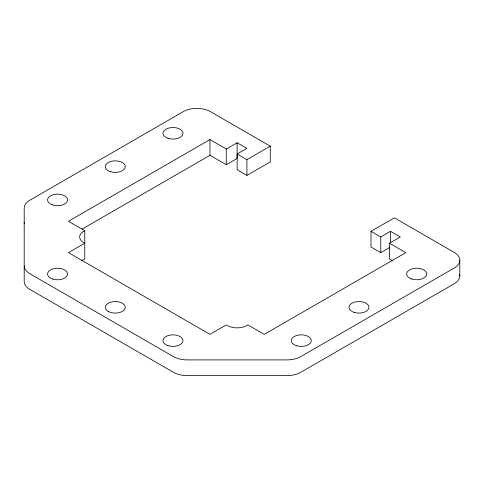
<?xml version="1.0" encoding="UTF-8"?>
<svg xmlns="http://www.w3.org/2000/svg" width="484" height="484" viewBox="0 0 484 484"><rect width="100%" height="100%" fill="white"/><g stroke="black" fill="none" stroke-linecap="round" stroke-linejoin="round"><path stroke-width="0.73" d="M459.637 274.458A19.233 11.102 0 0 1 454.167 283.757L300.727 372.347A19.233 11.102 0 0 1 287.133 375.596L187.114 375.596A19.233 11.102 0 0 1 173.514 372.347L29.833 289.39A19.233 11.102 0 0 1 24.2 281.543L24.2 208.09A19.233 11.102 0 0 1 29.833 200.237L183.267 111.653A19.233 11.102 0 0 1 210.467 111.653L270.266 146.18L270.266 161.886L246.913 175.365L237.16 169.733L237.16 154.033L246.913 148.4L237.124 142.75L226.276 149.005L209.959 139.586L68.456 221.285L84.773 230.705L84.773 258.928L81.512 260.809M82.147 229.077L209.959 155.291L226.276 164.711L237.124 158.449L237.124 142.75M84.773 230.705L83.684 231.334A13.848 7.992 0 0 0 79.666 236.978L79.787 238.019A13.848 7.992 0 0 0 83.72 242.617L84.773 243.222L68.456 252.648L209.959 334.341L226.276 324.921L227.329 325.526A13.848 7.992 0 0 0 246.876 325.55L247.965 324.921L264.282 334.341L405.792 252.648L389.469 243.228L389.469 258.928L392.736 260.815M237.16 154.033L246.913 159.666L270.266 146.18M389.874 247.391L380.769 252.648L371.01 247.015L371.01 231.31L394.363 217.83L454.167 252.352A19.233 11.102 0 0 1 454.167 268.057L300.727 356.641A19.233 11.102 0 0 1 287.133 359.896L187.114 359.896A19.233 11.102 0 0 1 173.514 356.641L29.833 273.69A19.233 11.102 0 0 1 24.2 265.837M371.01 231.31L380.769 236.942L390.521 231.31L400.316 236.966L389.469 243.228M459.8 260.204L459.8 275.91M390.521 231.31L390.521 242.526M380.769 236.942L380.769 252.648M246.913 159.666L246.913 175.365M226.276 149.005L226.276 164.711M209.959 139.586L209.959 155.291M24.2 223.796A19.233 11.102 0 0 1 24.363 222.344M411.666 279.002A10.001 5.772 0 0 0 426.67 274.004A10.001 5.772 0 0 0 411.666 269.001A10.001 5.772 0 0 0 411.666 279.002M353.973 312.313A10.001 5.772 0 0 0 368.971 307.316A10.001 5.772 0 0 0 353.973 302.312A10.001 5.772 0 0 0 353.973 312.313M296.275 345.624A10.001 5.772 0 0 0 311.272 340.627A10.001 5.772 0 0 0 296.275 335.624A10.001 5.772 0 0 0 296.275 345.624M167.966 345.624A10.001 5.772 0 0 0 182.97 340.627A10.001 5.772 0 0 0 167.966 335.624A10.001 5.772 0 0 0 167.966 345.624M108.198 311.394A10.001 5.772 0 0 0 124.932 308.81A10.001 5.772 0 0 0 112.681 301.738A10.001 5.772 0 0 0 108.198 311.394M52.575 279.002A10.001 5.772 0 0 0 67.579 274.004A10.001 5.772 0 0 0 52.575 269.001A10.001 5.772 0 0 0 52.575 279.002M52.575 204.926A10.001 5.772 0 0 0 67.579 199.928A10.001 5.772 0 0 0 52.575 194.925A10.001 5.772 0 0 0 52.575 204.926M110.273 171.614A10.001 5.772 0 0 0 125.271 166.617A10.001 5.772 0 0 0 110.273 161.614A10.001 5.772 0 0 0 110.273 171.614M167.972 138.303A10.001 5.772 0 0 0 182.97 133.306A10.001 5.772 0 0 0 167.972 128.302A10.001 5.772 0 0 0 167.972 138.303"/></g></svg>
